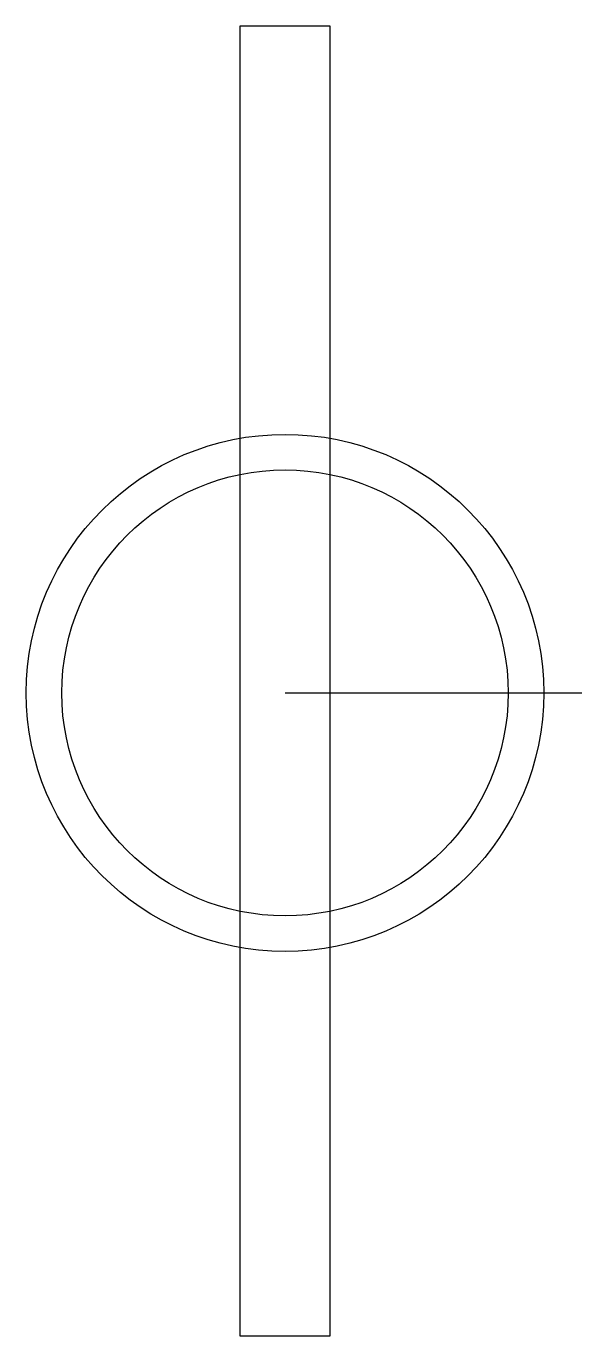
# Model space of a CAD drawing. Header units: millimetres. Extents: x -10.9 to 12.5, y -27.1 to 28.1.
import ezdxf

# ---------------------------------------------------------------- set-up
doc = ezdxf.new("R2010")
doc.units = ezdxf.units.MM

msp = doc.modelspace()

# ---------------------------------------------------------------- linework, layer by layer
msp.add_lwpolyline([(-1.9, -27.103), (1.9, -27.103), (1.9, 28.107), (-1.9, 28.107)], close=True)
msp.add_lwpolyline([(0, 0), (12.5, 0)])
for radius in [10.9, 9.4]:
    msp.add_circle((0, 0), radius)

doc.saveas('drawing.dxf')
